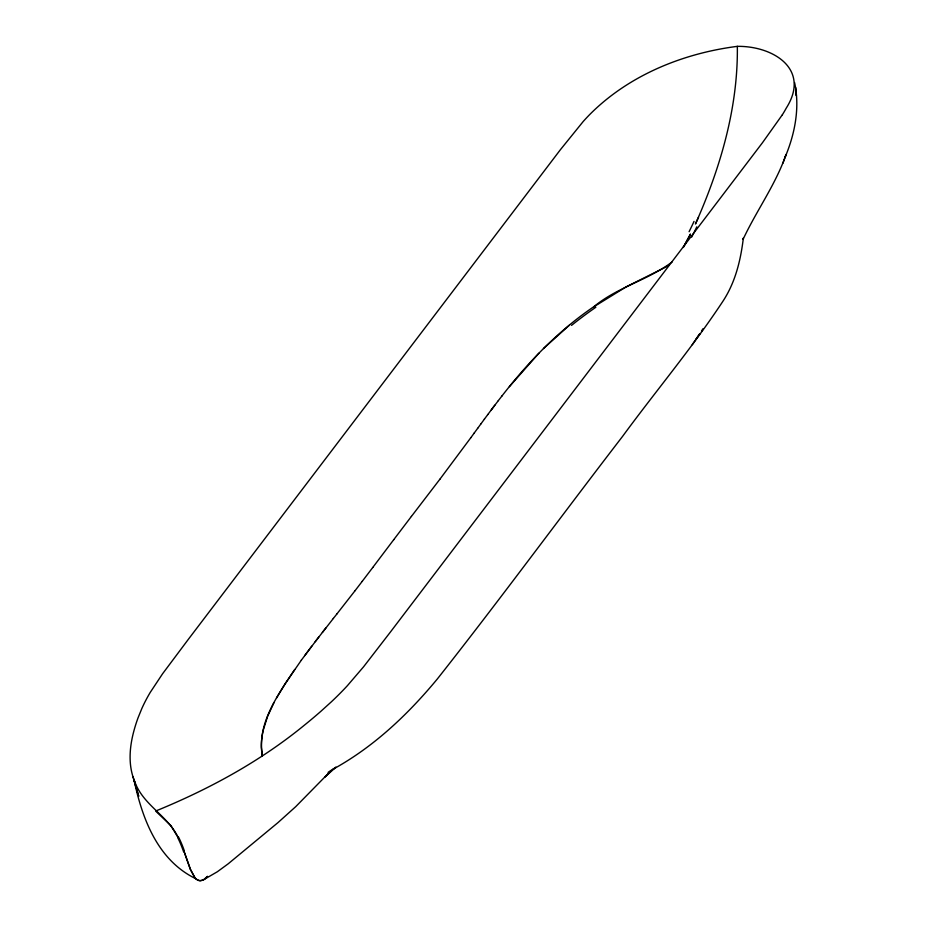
<?xml version="1.0" encoding="UTF-8"?>
<svg xmlns="http://www.w3.org/2000/svg" width="927" height="927" viewBox="0 0 927 927"><rect width="100%" height="100%" fill="white"/><g stroke="black" fill="none" stroke-linecap="round" stroke-linejoin="round"><path stroke-width="1.39" d="M782.376 114.739A252.758 113.963 -18.7 0 0 786.27 108.1C810.893 69.293 773.431 45.886 737.336 46.35C738.147 107.903 720.267 168.216 695.447 223.998L698.518 217.3M782.84 163.314L786.073 154.519C775.609 184.647 756.432 210.707 743.048 239.421L743.361 238.03C740.661 260.325 735.401 282.295 722.84 301.368C691.924 348.158 655.679 391.206 622.527 436.443C560.476 517.046 500.348 599.143 437.324 678.981C407.787 714.647 373.651 746.988 332.828 769.352M785.146 157.092C794.949 133.789 800.047 107.544 794.578 82.526M273.975 702.585L267.555 716.49L263.303 729.989A284.601 128.32 -18.7 0 0 261.298 747.463L262.225 756.374M690.372 234.264L683.257 247.474L690.406 234.264M276.501 698.043L285.157 683.651L301.368 660.151M782.376 114.739L762.481 142.7L390.464 631.971L363.546 666.837L347.416 685.656A340.336 153.453 -18.7 0 1 331.159 702.006L320.777 711.403A450.661 203.21 -18.7 0 1 304.462 725.123C259.908 761.6 208.83 789.341 155.655 811.044L170.95 825.667L178.135 837.637M692.237 344.717L699.943 333.511L696.003 339.224M294.716 669.491C278.239 694.636 256.93 722.99 262.353 754.845M470.87 437.66L474.288 432.955M470.904 437.602L439.815 479.329M474.23 433.036L477.66 428.32M301.345 660.198L311.739 646.212M477.602 428.425L481.055 423.697M480.974 423.801L484.462 419.062M484.381 419.178L487.88 414.439M304.74 655.574L318.865 636.942M487.799 414.554L494.844 405.192M491.264 409.919L498.378 400.568M393.766 539.641L372.747 567.498M393.755 539.653L411.391 516.432M372.781 567.463L362.179 581.414M439.838 479.294L411.391 516.443M362.214 581.368L355.076 590.673M315.192 641.704L333.361 618.436M355.099 590.65L336.953 613.871M498.32 400.638L501.982 395.945M322.364 632.446L325.991 627.811M333.291 618.518L337.011 613.813M501.936 395.991C528.239 362.075 558.378 330.719 594.033 306.559C617.509 287.115 648.24 280.024 672.226 261.854M509.363 386.663L538.911 353.187M543.465 348.529L569.56 325.087M194.716 877.579L190.313 869.283L183.963 851.171L190.406 869.283L195.191 878.136A18.401 9.2 88.7 0 0 196.686 879.468L198.274 880.302A22.445 11.205 88.3 0 0 200.452 880.65L202.607 880.198A28.077 14.044 87.7 0 0 204.172 879.399L207.555 876.328L204.172 879.387A28.077 13.766 88.4 0 1 202.677 880.187L200.556 880.65A22.445 11.02 87.7 0 1 198.413 880.302L196.837 879.468A18.401 9.015 87.4 0 1 195.342 878.136M593.952 306.733L626.328 286.767L668.552 265.701M328.1 772.376L336.014 767.15L324.937 776.965L331.31 770.418L295.713 806.664L278.007 822.585L228.158 863.837L217.335 871.762L204.207 879.387M737.336 46.35C682.747 53.349 628.541 75.319 589.41 114.844A252.758 113.963 -18.7 0 0 583.153 121.564L560.453 149.629L188.679 638.888L162.607 673.732L150.232 692.411A340.336 153.453 -18.7 0 0 141.854 708.495L138.111 717.672A450.661 203.175 -18.7 0 0 133.882 730.974C129.432 747.359 127.996 765.412 134.67 781.415C142.746 804.879 167.961 815.725 178.239 837.626M195.678 878.645C157.59 860.152 142.109 818.471 133.963 779.595L138.714 796.316L132.955 776.641M796.084 92.526L796.363 95.713L795.667 87.451M694.022 221.414A399.885 202.016 87.1 0 1 689.085 231.692M571.53 325.377A299.409 129.328 -19.7 0 1 595.852 307.243M178.529 837.081A89.954 46.373 89.3 0 1 184.288 850.766M696.814 226.837A399.885 194.01 88.9 0 1 691.658 237.092M177.938 838.054A89.954 42.688 86.8 0 1 183.558 851.646M703.025 329.039L701.484 331.275L703.014 329.05"/></g></svg>
